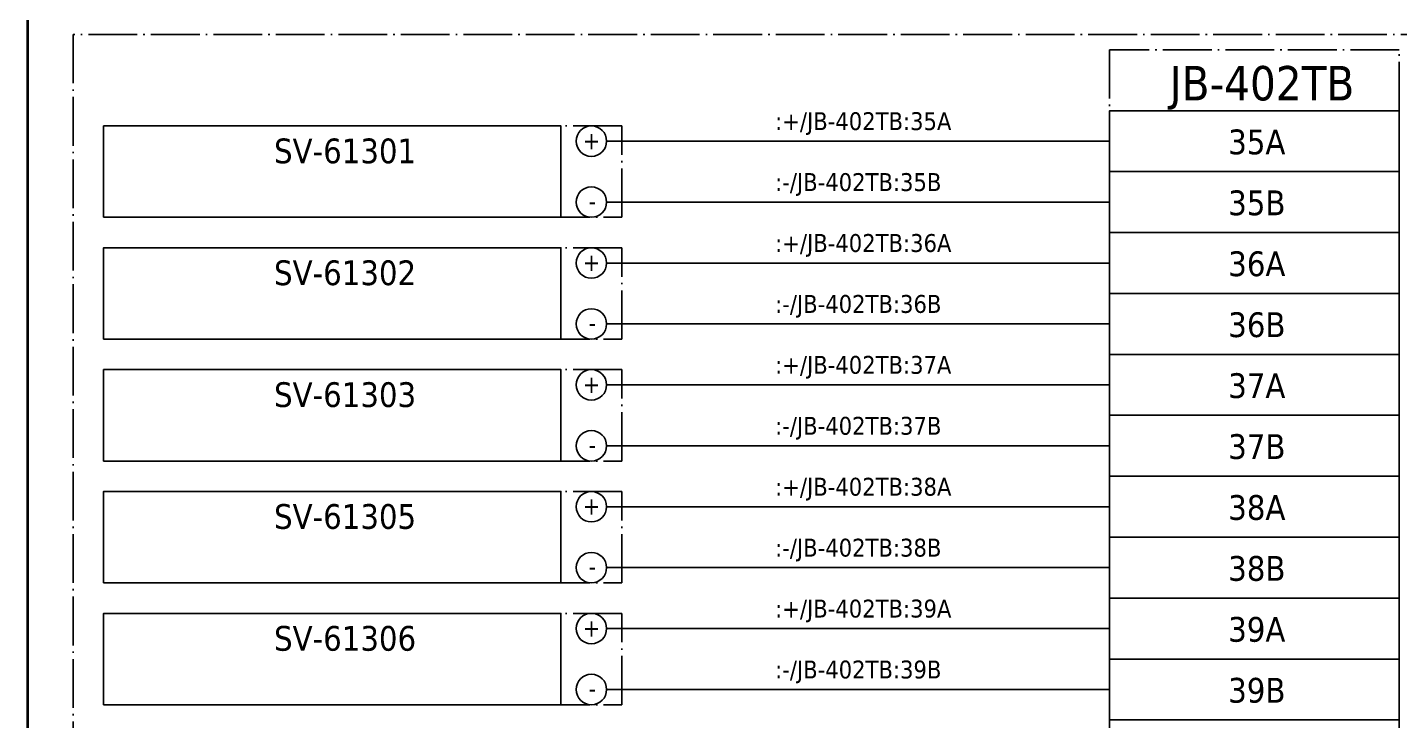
# Model space of a CAD drawing. Header units: millimetres. Extents: x 0 to 1792788, y -13 to 262234.
# Drawn here: x 0 to 90, y 51 to 96.5 of the extents above; entities that cross this region are included whole.
import ezdxf
from ezdxf.enums import TextEntityAlignment as Align

# ---------------------------------------------------------------- set-up
doc = ezdxf.new("R2010")
doc.units = ezdxf.units.MM
doc.linetypes.add('EPL_DASHDOT', pattern=[1, 0.8, -0.1, 0, -0.1])
for name, color, linetype, lineweight in [('EPLAN108', 5, 'Continuous', 35), ('EPLAN201', 7, 'Continuous', 35), ('EPLAN300', 5, 'Continuous', 25), ('EPLAN302', 5, 'Continuous', 25), ('EPLAN305', 5, 'Continuous', 25), ('EPLAN307', 134, 'EPL_DASHDOT', 25), ('EPLAN311', 7, 'Continuous', 25), ('EPLAN400', 5, 'Continuous', 35), ('EPLAN405', 7, 'Continuous', 25), ('EPLAN420', 7, 'Continuous', 35), ('EPLAN421', 5, 'Continuous', 35), ('EPLAN433', 251, 'Continuous', 35), ('EPLAN440', 73, 'Continuous', 35), ('EPLAN451', 7, 'Continuous', 35), ('EPLAN452', 7, 'Continuous', 35), ('EPLAN453', 7, 'Continuous', 35), ('EPLAN500', 7, 'Continuous', 35), ('EPLAN501', 7, 'Continuous', 35), ('EPLAN502', 7, 'Continuous', 35), ('EPLAN503', 7, 'Continuous', 35), ('EPLAN504', 7, 'Continuous', 35)]:
    doc.layers.add(name, color=color, linetype=linetype, lineweight=lineweight)
doc.styles.add('Tahoma', font='')
doc.styles.get('Tahoma').set_extended_font_data('Tahoma')

# ---------------------------------------------------------------- blocks, each defined once
blk = doc.blocks.new('EPLFRAME')
at = {"layer": 'EPLAN201', "linetype": 'Continuous', "lineweight": 35, "ltscale": 4}
blk.add_lwpolyline([(0, 0), (420, 0), (420, 297), (0, 297)], close=True, dxfattribs=at)
at = {"layer": 'EPLAN451', "color": 7, "style": 'Tahoma'}
for tag, p, height in [('14_10014', (101, 12), 2.257), ('14_10015', (185, 12), 2.257), ('14_10011', (101, 5), 2.257), ('14_10013', (332, 5), 1.625), ('14_10151', (73, 1), 1.625), ('14_10300', (415, 1), 1.625)]:
    blk.add_attdef(tag, p, '', height=height, dxfattribs=at)
blk.add_attdef('4_25020', text='', height=1.625, dxfattribs=at).set_placement((413, 1), align=Align.RIGHT)
at = {"layer": 'EPLAN452', "color": 7, "style": 'Tahoma'}
for tag, p, height in [('4_11041', (1, 17), 2.257), ('4_11071[1]', (1, 13), 1.625), ('4_11074[1]', (21, 13), 1.625), ('4_11070[1]', (41, 13), 1.625), ('4_11024', (73, 13), 1.625), ('4_20132_1001', (374, 13), 1.625), ('4_11011', (231, 12), 2.257), ('4_11030', (301, 12), 2.257), ('4_11071[2]', (1, 9), 1.625), ('4_11074[2]', (21, 9), 1.625), ('4_11070[2]', (41, 9), 1.625), ('4_11022', (73, 9), 1.625), ('4_20134_1001', (374, 9), 1.625), ('4_11071[3]', (1, 5), 1.625), ('4_11074[3]', (21, 5), 1.625), ('4_11070[3]', (41, 5), 1.625), ('4_11080', (73, 5), 1.625), ('4_11059', (301, 5), 1.625)]:
    blk.add_attdef(tag, p, '', height=height, dxfattribs=at)
for tag, height, p in [('4_11040', 2.257, (419, 17)), ('4_11000', 1.625, (419, 5)), ('4_11085', 1.625, (141, 1)), ('4_11086', 1.625, (183, 1))]:
    blk.add_attdef(tag, text='', height=height, dxfattribs=at).set_placement(p, align=Align.RIGHT)
at = {"layer": 'EPLAN453', "color": 7, "style": 'Tahoma'}
for tag, p in [('53_19005_1', (21, 293)), ('53_19005', (63, 293)), ('53_19005_8', (105, 293)), ('53_19005_6', (147, 293)), ('53_19005_7', (189, 293)), ('53_19005_9', (231, 293)), ('53_19005_3', (273, 293)), ('53_19005_2', (315, 293)), ('53_19005_4', (357, 293)), ('53_19005_5', (399, 293))]:
    blk.add_attdef(tag, text='', height=1.355, dxfattribs=at).set_placement(p, align=Align.BOTTOM_CENTER)
blk = doc.blocks.new('EPLSYM_LibrarySPECIAL_en_US_Symbol427_Variant5_Placement1_108')
at = {"layer": 'EPLAN421', "color": 5, "style": 'Tahoma'}
for tag, p in [('17_20029[1]', (-0.9525, 3.335)), ('17_20029[2]', (20.0025, 3.335))]:
    blk.add_attdef(tag, text='', height=1.1739, dxfattribs=at).set_placement(p, align=Align.BOTTOM_RIGHT)
at = {"layer": 'EPLAN433', "color": 251, "style": 'Tahoma'}
blk.add_attdef('17_20406_1', text='', height=1.6254, dxfattribs=at).set_placement((0.9525, 1.5875), align=Align.BOTTOM_RIGHT)
blk.add_attdef('17_20406', text='', height=1.6254, dxfattribs=at).set_placement((0.9525, 1.5875), align=Align.BOTTOM_LEFT)
blk = doc.blocks.new('EPLSYM_LibrarySPECIAL_en_US_Symbol427_Variant5_Placement1_109')
at = {"layer": 'EPLAN421', "color": 5, "style": 'Tahoma'}
for tag, p in [('17_20029[1]', (-0.9525, 3.335)), ('17_20029[2]', (20.0025, 3.335))]:
    blk.add_attdef(tag, text='', height=1.1739, dxfattribs=at).set_placement(p, align=Align.BOTTOM_RIGHT)
at = {"layer": 'EPLAN433', "color": 251, "style": 'Tahoma'}
blk.add_attdef('17_20406_1', text='', height=1.6254, dxfattribs=at).set_placement((0.9525, 1.5875), align=Align.BOTTOM_RIGHT)
blk.add_attdef('17_20406', text='', height=1.6254, dxfattribs=at).set_placement((0.9525, 1.5875), align=Align.BOTTOM_LEFT)
blk = doc.blocks.new('EPLSYM_LibrarySPECIAL_en_US_Symbol427_Variant5_Placement1_110')
at = {"layer": 'EPLAN421', "color": 5, "style": 'Tahoma'}
for tag, p in [('17_20029[1]', (-0.9525, 3.335)), ('17_20029[2]', (20.0025, 3.335))]:
    blk.add_attdef(tag, text='', height=1.1739, dxfattribs=at).set_placement(p, align=Align.BOTTOM_RIGHT)
at = {"layer": 'EPLAN433', "color": 251, "style": 'Tahoma'}
blk.add_attdef('17_20406_1', text='', height=1.6254, dxfattribs=at).set_placement((0.9525, 1.5875), align=Align.BOTTOM_RIGHT)
blk.add_attdef('17_20406', text='', height=1.6254, dxfattribs=at).set_placement((0.9525, 1.5875), align=Align.BOTTOM_LEFT)
blk = doc.blocks.new('EPLSYM_LibrarySPECIAL_en_US_Symbol427_Variant5_Placement1_111')
at = {"layer": 'EPLAN421', "color": 5, "style": 'Tahoma'}
for tag, p in [('17_20029[1]', (-0.9525, 3.335)), ('17_20029[2]', (20.0025, 3.335))]:
    blk.add_attdef(tag, text='', height=1.1739, dxfattribs=at).set_placement(p, align=Align.BOTTOM_RIGHT)
at = {"layer": 'EPLAN433', "color": 251, "style": 'Tahoma'}
blk.add_attdef('17_20406_1', text='', height=1.6254, dxfattribs=at).set_placement((0.9525, 1.5875), align=Align.BOTTOM_RIGHT)
blk.add_attdef('17_20406', text='', height=1.6254, dxfattribs=at).set_placement((0.9525, 1.5875), align=Align.BOTTOM_LEFT)
blk = doc.blocks.new('EPLSYM_LibrarySPECIAL_en_US_Symbol427_Variant5_Placement1_112')
at = {"layer": 'EPLAN421', "color": 5, "style": 'Tahoma'}
for tag, p in [('17_20029[1]', (-0.9525, 3.335)), ('17_20029[2]', (20.0025, 3.335))]:
    blk.add_attdef(tag, text='', height=1.1739, dxfattribs=at).set_placement(p, align=Align.BOTTOM_RIGHT)
at = {"layer": 'EPLAN433', "color": 251, "style": 'Tahoma'}
blk.add_attdef('17_20406_1', text='', height=1.6254, dxfattribs=at).set_placement((0.9525, 1.5875), align=Align.BOTTOM_RIGHT)
blk.add_attdef('17_20406', text='', height=1.6254, dxfattribs=at).set_placement((0.9525, 1.5875), align=Align.BOTTOM_LEFT)
blk = doc.blocks.new('EPLSYM_LibrarySPECIAL_en_US_Symbol427_Variant5_Placement1_113')
at = {"layer": 'EPLAN421', "color": 5, "style": 'Tahoma'}
for tag, p in [('17_20029[1]', (-0.9525, 3.335)), ('17_20029[2]', (20.0025, 3.335))]:
    blk.add_attdef(tag, text='', height=1.1739, dxfattribs=at).set_placement(p, align=Align.BOTTOM_RIGHT)
at = {"layer": 'EPLAN433', "color": 251, "style": 'Tahoma'}
blk.add_attdef('17_20406_1', text='', height=1.6254, dxfattribs=at).set_placement((0.9525, 1.5875), align=Align.BOTTOM_RIGHT)
blk.add_attdef('17_20406', text='', height=1.6254, dxfattribs=at).set_placement((0.9525, 1.5875), align=Align.BOTTOM_LEFT)
blk = doc.blocks.new('EPLSYM_LibrarySPECIAL_en_US_Symbol427_Variant5_Placement1_114')
at = {"layer": 'EPLAN421', "color": 5, "style": 'Tahoma'}
for tag, p in [('17_20029[1]', (-0.9525, 3.335)), ('17_20029[2]', (20.0025, 3.335))]:
    blk.add_attdef(tag, text='', height=1.1739, dxfattribs=at).set_placement(p, align=Align.BOTTOM_RIGHT)
at = {"layer": 'EPLAN433', "color": 251, "style": 'Tahoma'}
blk.add_attdef('17_20406_1', text='', height=1.6254, dxfattribs=at).set_placement((0.9525, 1.5875), align=Align.BOTTOM_RIGHT)
blk.add_attdef('17_20406', text='', height=1.6254, dxfattribs=at).set_placement((0.9525, 1.5875), align=Align.BOTTOM_LEFT)
blk = doc.blocks.new('EPLSYM_LibrarySPECIAL_en_US_Symbol427_Variant5_Placement1_115')
at = {"layer": 'EPLAN421', "color": 5, "style": 'Tahoma'}
for tag, p in [('17_20029[1]', (-0.9525, 3.335)), ('17_20029[2]', (20.0025, 3.335))]:
    blk.add_attdef(tag, text='', height=1.1739, dxfattribs=at).set_placement(p, align=Align.BOTTOM_RIGHT)
at = {"layer": 'EPLAN433', "color": 251, "style": 'Tahoma'}
blk.add_attdef('17_20406_1', text='', height=1.6254, dxfattribs=at).set_placement((0.9525, 1.5875), align=Align.BOTTOM_RIGHT)
blk.add_attdef('17_20406', text='', height=1.6254, dxfattribs=at).set_placement((0.9525, 1.5875), align=Align.BOTTOM_LEFT)
blk = doc.blocks.new('EPLSYM_LibrarySPECIAL_en_US_Symbol427_Variant5_Placement1_124')
at = {"layer": 'EPLAN421', "color": 5, "style": 'Tahoma'}
for tag, p in [('17_20029[1]', (-0.9525, 3.335)), ('17_20029[2]', (20.0025, 3.335))]:
    blk.add_attdef(tag, text='', height=1.1739, dxfattribs=at).set_placement(p, align=Align.BOTTOM_RIGHT)
at = {"layer": 'EPLAN433', "color": 251, "style": 'Tahoma'}
blk.add_attdef('17_20406_1', text='', height=1.6254, dxfattribs=at).set_placement((0.9525, 1.5875), align=Align.BOTTOM_RIGHT)
blk.add_attdef('17_20406', text='', height=1.6254, dxfattribs=at).set_placement((0.9525, 1.5875), align=Align.BOTTOM_LEFT)
blk = doc.blocks.new('EPLSYM_LibrarySPECIAL_en_US_Symbol427_Variant5_Placement1_125')
at = {"layer": 'EPLAN421', "color": 5, "style": 'Tahoma'}
for tag, p in [('17_20029[1]', (-0.9525, 3.335)), ('17_20029[2]', (20.0025, 3.335))]:
    blk.add_attdef(tag, text='', height=1.1739, dxfattribs=at).set_placement(p, align=Align.BOTTOM_RIGHT)
at = {"layer": 'EPLAN433', "color": 251, "style": 'Tahoma'}
blk.add_attdef('17_20406_1', text='', height=1.6254, dxfattribs=at).set_placement((0.9525, 1.5875), align=Align.BOTTOM_RIGHT)
blk.add_attdef('17_20406', text='', height=1.6254, dxfattribs=at).set_placement((0.9525, 1.5875), align=Align.BOTTOM_LEFT)
blk = doc.blocks.new('EPLSYM_LibrarySPECIAL_Symbol17_Variant3_Placement1')
at = {"layer": 'EPLAN302', "lineweight": 25, "ltscale": 4}
blk.add_line((4, 0), (1, 0), dxfattribs=at)
blk.add_circle((0, 0), 1, dxfattribs=at)
at = {"layer": 'EPLAN420', "color": 7, "style": 'Tahoma'}
blk.add_attdef('17_20036', text='', height=1.6254, dxfattribs=at).set_placement((-1.5, -0.16254), align=Align.MIDDLE_RIGHT)
at = {"layer": 'EPLAN421', "color": 5, "style": 'Tahoma'}
blk.add_attdef('17_20039', text='', height=1.1739, dxfattribs=at).set_placement((3, 1), align=Align.BOTTOM_RIGHT)
blk = doc.blocks.new('EPLSYM_LibrarySPECIAL_Symbol0_Variant0_Placement1_54')
at = {"layer": 'EPLAN305', "lineweight": 25, "ltscale": 4}
blk.add_lwpolyline([(0, -6), (30, -6), (30, 0), (0, 0)], close=True, dxfattribs=at)
at = {"layer": 'EPLAN440', "color": 73, "style": 'Tahoma'}
blk.add_attdef('17_20300', text='', height=1.6254, dxfattribs=at).set_placement((-1.5, -4.57508), align=Align.TOP_RIGHT)
at = {"layer": 'EPLAN500', "color": 7, "style": 'Tahoma'}
blk.add_attdef('17_20027', text='', height=1.6254, dxfattribs=at).set_placement((-1.5, -7.27508), align=Align.TOP_RIGHT)
at = {"layer": 'EPLAN501', "color": 7, "style": 'Tahoma'}
blk.add_attdef('17_20011', text='', height=1.6254, dxfattribs=at).set_placement((-1.5, -12.67508), align=Align.TOP_RIGHT)
at = {"layer": 'EPLAN502', "color": 7, "style": 'Tahoma'}
blk.add_attdef('17_20025', text='', height=1.6254, dxfattribs=at).set_placement((-1.5, -15.37508), align=Align.TOP_RIGHT)
at = {"layer": 'EPLAN503', "color": 7, "style": 'Tahoma'}
blk.add_attdef('17_20024', text='', height=1.6254, dxfattribs=at).set_placement((-1.5, -18.07508), align=Align.TOP_RIGHT)
at = {"layer": 'EPLAN504', "color": 7, "style": 'Tahoma'}
blk.add_attdef('17_20901[1]', text='', height=1.6254, dxfattribs=at).set_placement((-1.5, -9.97508), align=Align.TOP_RIGHT)
blk = doc.blocks.new('EPLSYM_LibrarySPECIAL_Symbol0_Variant0_Placement1_55')
at = {"layer": 'EPLAN305', "lineweight": 25, "ltscale": 4}
blk.add_lwpolyline([(0, -6), (30, -6), (30, 0), (0, 0)], close=True, dxfattribs=at)
at = {"layer": 'EPLAN440', "color": 73, "style": 'Tahoma'}
blk.add_attdef('17_20300', text='', height=1.6254, dxfattribs=at).set_placement((-1.5, -4.57508), align=Align.TOP_RIGHT)
at = {"layer": 'EPLAN500', "color": 7, "style": 'Tahoma'}
blk.add_attdef('17_20027', text='', height=1.6254, dxfattribs=at).set_placement((-1.5, -7.27508), align=Align.TOP_RIGHT)
at = {"layer": 'EPLAN501', "color": 7, "style": 'Tahoma'}
blk.add_attdef('17_20011', text='', height=1.6254, dxfattribs=at).set_placement((-1.5, -12.67508), align=Align.TOP_RIGHT)
at = {"layer": 'EPLAN502', "color": 7, "style": 'Tahoma'}
blk.add_attdef('17_20025', text='', height=1.6254, dxfattribs=at).set_placement((-1.5, -15.37508), align=Align.TOP_RIGHT)
at = {"layer": 'EPLAN503', "color": 7, "style": 'Tahoma'}
blk.add_attdef('17_20024', text='', height=1.6254, dxfattribs=at).set_placement((-1.5, -18.07508), align=Align.TOP_RIGHT)
at = {"layer": 'EPLAN504', "color": 7, "style": 'Tahoma'}
blk.add_attdef('17_20901[1]', text='', height=1.6254, dxfattribs=at).set_placement((-1.5, -9.97508), align=Align.TOP_RIGHT)
blk = doc.blocks.new('EPLSYM_LibrarySPECIAL_Symbol0_Variant0_Placement1_56')
at = {"layer": 'EPLAN305', "lineweight": 25, "ltscale": 4}
blk.add_lwpolyline([(0, -6), (30, -6), (30, 0), (0, 0)], close=True, dxfattribs=at)
at = {"layer": 'EPLAN440', "color": 73, "style": 'Tahoma'}
blk.add_attdef('17_20300', text='', height=1.6254, dxfattribs=at).set_placement((-1.5, -4.57508), align=Align.TOP_RIGHT)
at = {"layer": 'EPLAN500', "color": 7, "style": 'Tahoma'}
blk.add_attdef('17_20027', text='', height=1.6254, dxfattribs=at).set_placement((-1.5, -7.27508), align=Align.TOP_RIGHT)
at = {"layer": 'EPLAN501', "color": 7, "style": 'Tahoma'}
blk.add_attdef('17_20011', text='', height=1.6254, dxfattribs=at).set_placement((-1.5, -12.67508), align=Align.TOP_RIGHT)
at = {"layer": 'EPLAN502', "color": 7, "style": 'Tahoma'}
blk.add_attdef('17_20025', text='', height=1.6254, dxfattribs=at).set_placement((-1.5, -15.37508), align=Align.TOP_RIGHT)
at = {"layer": 'EPLAN503', "color": 7, "style": 'Tahoma'}
blk.add_attdef('17_20024', text='', height=1.6254, dxfattribs=at).set_placement((-1.5, -18.07508), align=Align.TOP_RIGHT)
at = {"layer": 'EPLAN504', "color": 7, "style": 'Tahoma'}
blk.add_attdef('17_20901[1]', text='', height=1.6254, dxfattribs=at).set_placement((-1.5, -9.97508), align=Align.TOP_RIGHT)
blk = doc.blocks.new('EPLSYM_LibrarySPECIAL_Symbol0_Variant0_Placement1_57')
at = {"layer": 'EPLAN305', "lineweight": 25, "ltscale": 4}
blk.add_lwpolyline([(0, -6), (30, -6), (30, 0), (0, 0)], close=True, dxfattribs=at)
at = {"layer": 'EPLAN440', "color": 73, "style": 'Tahoma'}
blk.add_attdef('17_20300', text='', height=1.6254, dxfattribs=at).set_placement((-1.5, -4.57508), align=Align.TOP_RIGHT)
at = {"layer": 'EPLAN500', "color": 7, "style": 'Tahoma'}
blk.add_attdef('17_20027', text='', height=1.6254, dxfattribs=at).set_placement((-1.5, -7.27508), align=Align.TOP_RIGHT)
at = {"layer": 'EPLAN501', "color": 7, "style": 'Tahoma'}
blk.add_attdef('17_20011', text='', height=1.6254, dxfattribs=at).set_placement((-1.5, -12.67508), align=Align.TOP_RIGHT)
at = {"layer": 'EPLAN502', "color": 7, "style": 'Tahoma'}
blk.add_attdef('17_20025', text='', height=1.6254, dxfattribs=at).set_placement((-1.5, -15.37508), align=Align.TOP_RIGHT)
at = {"layer": 'EPLAN503', "color": 7, "style": 'Tahoma'}
blk.add_attdef('17_20024', text='', height=1.6254, dxfattribs=at).set_placement((-1.5, -18.07508), align=Align.TOP_RIGHT)
at = {"layer": 'EPLAN504', "color": 7, "style": 'Tahoma'}
blk.add_attdef('17_20901[1]', text='', height=1.6254, dxfattribs=at).set_placement((-1.5, -9.97508), align=Align.TOP_RIGHT)
blk = doc.blocks.new('EPLSYM_LibrarySPECIAL_Symbol0_Variant0_Placement1_58')
at = {"layer": 'EPLAN305', "lineweight": 25, "ltscale": 4}
blk.add_lwpolyline([(0, -6), (30, -6), (30, 0), (0, 0)], close=True, dxfattribs=at)
at = {"layer": 'EPLAN440', "color": 73, "style": 'Tahoma'}
blk.add_attdef('17_20300', text='', height=1.6254, dxfattribs=at).set_placement((-1.5, -4.57508), align=Align.TOP_RIGHT)
at = {"layer": 'EPLAN500', "color": 7, "style": 'Tahoma'}
blk.add_attdef('17_20027', text='', height=1.6254, dxfattribs=at).set_placement((-1.5, -7.27508), align=Align.TOP_RIGHT)
at = {"layer": 'EPLAN501', "color": 7, "style": 'Tahoma'}
blk.add_attdef('17_20011', text='', height=1.6254, dxfattribs=at).set_placement((-1.5, -12.67508), align=Align.TOP_RIGHT)
at = {"layer": 'EPLAN502', "color": 7, "style": 'Tahoma'}
blk.add_attdef('17_20025', text='', height=1.6254, dxfattribs=at).set_placement((-1.5, -15.37508), align=Align.TOP_RIGHT)
at = {"layer": 'EPLAN503', "color": 7, "style": 'Tahoma'}
blk.add_attdef('17_20024', text='', height=1.6254, dxfattribs=at).set_placement((-1.5, -18.07508), align=Align.TOP_RIGHT)
at = {"layer": 'EPLAN504', "color": 7, "style": 'Tahoma'}
blk.add_attdef('17_20901[1]', text='', height=1.6254, dxfattribs=at).set_placement((-1.5, -9.97508), align=Align.TOP_RIGHT)
blk = doc.blocks.new('EPLSYM_LibrarySPECIAL_Symbol308_Variant0_Placement0')
at = {"layer": 'EPLAN405', "color": 7, "style": 'Tahoma'}
for tag, p in [('17_31011', (1.5, 6.35)), ('17_31002', (1.5, 0.5))]:
    blk.add_attdef(tag, text='', height=1.174, dxfattribs=at).set_placement(p, align=Align.BOTTOM_LEFT)
for tag, p in [('17_31004', (1.5, 4.4)), ('17_31003', (1.5, 2.45))]:
    blk.add_attdef(tag, p, '', height=1.174, dxfattribs=at)
blk = doc.blocks.new('EPLSYM_LibrarySPECIAL_Symbol2_Variant0_Placement1_56')
at = {"layer": 'EPLAN307', "lineweight": 25, "ltscale": 4}
blk.add_lwpolyline([(0, -6), (34, -6), (34, 0), (0, 0)], close=True, dxfattribs=at)
at = {"layer": 'EPLAN400', "color": 5, "style": 'Tahoma'}
blk.add_attdef('88_20010', text='', height=2.2575, dxfattribs=at).set_placement((-1.5, -0.9515), align=Align.TOP_RIGHT)
at = {"layer": 'EPLAN500', "color": 7, "style": 'Tahoma'}
blk.add_attdef('88_20027', text='', height=1.6254, dxfattribs=at).set_placement((-1.5, -4.57508), align=Align.TOP_RIGHT)
at = {"layer": 'EPLAN501', "color": 7, "style": 'Tahoma'}
blk.add_attdef('88_20011', text='', height=1.6254, dxfattribs=at).set_placement((-1.5, -9.97508), align=Align.TOP_RIGHT)
at = {"layer": 'EPLAN502', "color": 7, "style": 'Tahoma'}
blk.add_attdef('88_20025', text='', height=1.6254, dxfattribs=at).set_placement((-1.5, -12.67508), align=Align.TOP_RIGHT)
at = {"layer": 'EPLAN503', "color": 7, "style": 'Tahoma'}
blk.add_attdef('88_20024', text='', height=1.6254, dxfattribs=at).set_placement((-1.5, -15.37508), align=Align.TOP_RIGHT)
at = {"layer": 'EPLAN504', "color": 7, "style": 'Tahoma'}
blk.add_attdef('88_20901[1]', text='', height=1.6254, dxfattribs=at).set_placement((-1.5, -7.27508), align=Align.TOP_RIGHT)
blk = doc.blocks.new('EPLSYM_LibrarySPECIAL_Symbol2_Variant0_Placement1_57')
at = {"layer": 'EPLAN307', "lineweight": 25, "ltscale": 4}
blk.add_lwpolyline([(0, -6), (34, -6), (34, 0), (0, 0)], close=True, dxfattribs=at)
at = {"layer": 'EPLAN400', "color": 5, "style": 'Tahoma'}
blk.add_attdef('88_20010', text='', height=2.2575, dxfattribs=at).set_placement((-1.5, -0.9515), align=Align.TOP_RIGHT)
at = {"layer": 'EPLAN500', "color": 7, "style": 'Tahoma'}
blk.add_attdef('88_20027', text='', height=1.6254, dxfattribs=at).set_placement((-1.5, -4.57508), align=Align.TOP_RIGHT)
at = {"layer": 'EPLAN501', "color": 7, "style": 'Tahoma'}
blk.add_attdef('88_20011', text='', height=1.6254, dxfattribs=at).set_placement((-1.5, -9.97508), align=Align.TOP_RIGHT)
at = {"layer": 'EPLAN502', "color": 7, "style": 'Tahoma'}
blk.add_attdef('88_20025', text='', height=1.6254, dxfattribs=at).set_placement((-1.5, -12.67508), align=Align.TOP_RIGHT)
at = {"layer": 'EPLAN503', "color": 7, "style": 'Tahoma'}
blk.add_attdef('88_20024', text='', height=1.6254, dxfattribs=at).set_placement((-1.5, -15.37508), align=Align.TOP_RIGHT)
at = {"layer": 'EPLAN504', "color": 7, "style": 'Tahoma'}
blk.add_attdef('88_20901[1]', text='', height=1.6254, dxfattribs=at).set_placement((-1.5, -7.27508), align=Align.TOP_RIGHT)
blk = doc.blocks.new('EPLSYM_LibrarySPECIAL_Symbol2_Variant0_Placement1_58')
at = {"layer": 'EPLAN307', "lineweight": 25, "ltscale": 4}
blk.add_lwpolyline([(0, -6), (34, -6), (34, 0), (0, 0)], close=True, dxfattribs=at)
at = {"layer": 'EPLAN400', "color": 5, "style": 'Tahoma'}
blk.add_attdef('88_20010', text='', height=2.2575, dxfattribs=at).set_placement((-1.5, -0.9515), align=Align.TOP_RIGHT)
at = {"layer": 'EPLAN500', "color": 7, "style": 'Tahoma'}
blk.add_attdef('88_20027', text='', height=1.6254, dxfattribs=at).set_placement((-1.5, -4.57508), align=Align.TOP_RIGHT)
at = {"layer": 'EPLAN501', "color": 7, "style": 'Tahoma'}
blk.add_attdef('88_20011', text='', height=1.6254, dxfattribs=at).set_placement((-1.5, -9.97508), align=Align.TOP_RIGHT)
at = {"layer": 'EPLAN502', "color": 7, "style": 'Tahoma'}
blk.add_attdef('88_20025', text='', height=1.6254, dxfattribs=at).set_placement((-1.5, -12.67508), align=Align.TOP_RIGHT)
at = {"layer": 'EPLAN503', "color": 7, "style": 'Tahoma'}
blk.add_attdef('88_20024', text='', height=1.6254, dxfattribs=at).set_placement((-1.5, -15.37508), align=Align.TOP_RIGHT)
at = {"layer": 'EPLAN504', "color": 7, "style": 'Tahoma'}
blk.add_attdef('88_20901[1]', text='', height=1.6254, dxfattribs=at).set_placement((-1.5, -7.27508), align=Align.TOP_RIGHT)
blk = doc.blocks.new('EPLSYM_LibrarySPECIAL_Symbol2_Variant0_Placement1_59')
at = {"layer": 'EPLAN307', "lineweight": 25, "ltscale": 4}
blk.add_lwpolyline([(0, -6), (34, -6), (34, 0), (0, 0)], close=True, dxfattribs=at)
at = {"layer": 'EPLAN400', "color": 5, "style": 'Tahoma'}
blk.add_attdef('88_20010', text='', height=2.2575, dxfattribs=at).set_placement((-1.5, -0.9515), align=Align.TOP_RIGHT)
at = {"layer": 'EPLAN500', "color": 7, "style": 'Tahoma'}
blk.add_attdef('88_20027', text='', height=1.6254, dxfattribs=at).set_placement((-1.5, -4.57508), align=Align.TOP_RIGHT)
at = {"layer": 'EPLAN501', "color": 7, "style": 'Tahoma'}
blk.add_attdef('88_20011', text='', height=1.6254, dxfattribs=at).set_placement((-1.5, -9.97508), align=Align.TOP_RIGHT)
at = {"layer": 'EPLAN502', "color": 7, "style": 'Tahoma'}
blk.add_attdef('88_20025', text='', height=1.6254, dxfattribs=at).set_placement((-1.5, -12.67508), align=Align.TOP_RIGHT)
at = {"layer": 'EPLAN503', "color": 7, "style": 'Tahoma'}
blk.add_attdef('88_20024', text='', height=1.6254, dxfattribs=at).set_placement((-1.5, -15.37508), align=Align.TOP_RIGHT)
at = {"layer": 'EPLAN504', "color": 7, "style": 'Tahoma'}
blk.add_attdef('88_20901[1]', text='', height=1.6254, dxfattribs=at).set_placement((-1.5, -7.27508), align=Align.TOP_RIGHT)
blk = doc.blocks.new('EPLSYM_LibrarySPECIAL_Symbol2_Variant0_Placement1_60')
at = {"layer": 'EPLAN307', "lineweight": 25, "ltscale": 4}
blk.add_lwpolyline([(0, -6), (34, -6), (34, 0), (0, 0)], close=True, dxfattribs=at)
at = {"layer": 'EPLAN400', "color": 5, "style": 'Tahoma'}
blk.add_attdef('88_20010', text='', height=2.2575, dxfattribs=at).set_placement((-1.5, -0.9515), align=Align.TOP_RIGHT)
at = {"layer": 'EPLAN500', "color": 7, "style": 'Tahoma'}
blk.add_attdef('88_20027', text='', height=1.6254, dxfattribs=at).set_placement((-1.5, -4.57508), align=Align.TOP_RIGHT)
at = {"layer": 'EPLAN501', "color": 7, "style": 'Tahoma'}
blk.add_attdef('88_20011', text='', height=1.6254, dxfattribs=at).set_placement((-1.5, -9.97508), align=Align.TOP_RIGHT)
at = {"layer": 'EPLAN502', "color": 7, "style": 'Tahoma'}
blk.add_attdef('88_20025', text='', height=1.6254, dxfattribs=at).set_placement((-1.5, -12.67508), align=Align.TOP_RIGHT)
at = {"layer": 'EPLAN503', "color": 7, "style": 'Tahoma'}
blk.add_attdef('88_20024', text='', height=1.6254, dxfattribs=at).set_placement((-1.5, -15.37508), align=Align.TOP_RIGHT)
at = {"layer": 'EPLAN504', "color": 7, "style": 'Tahoma'}
blk.add_attdef('88_20901[1]', text='', height=1.6254, dxfattribs=at).set_placement((-1.5, -7.27508), align=Align.TOP_RIGHT)
blk = doc.blocks.new('EPLSYM_LibrarySPECIAL_Symbol2_Variant0_Placement1_65')
at = {"layer": 'EPLAN307', "lineweight": 25, "ltscale": 4}
blk.add_lwpolyline([(0, -78), (119, -78), (119, 0), (0, 0)], close=True, dxfattribs=at)
at = {"layer": 'EPLAN400', "color": 5, "style": 'Tahoma'}
blk.add_attdef('88_20010', text='', height=2.2575, dxfattribs=at).set_placement((-1.5, -0.9515), align=Align.TOP_RIGHT)
at = {"layer": 'EPLAN500', "color": 7, "style": 'Tahoma'}
blk.add_attdef('88_20027', text='', height=1.6254, dxfattribs=at).set_placement((-1.5, -4.57508), align=Align.TOP_RIGHT)
at = {"layer": 'EPLAN501', "color": 7, "style": 'Tahoma'}
blk.add_attdef('88_20011', text='', height=1.6254, dxfattribs=at).set_placement((-1.5, -9.97508), align=Align.TOP_RIGHT)
at = {"layer": 'EPLAN502', "color": 7, "style": 'Tahoma'}
blk.add_attdef('88_20025', text='', height=1.6254, dxfattribs=at).set_placement((-1.5, -12.67508), align=Align.TOP_RIGHT)
at = {"layer": 'EPLAN503', "color": 7, "style": 'Tahoma'}
blk.add_attdef('88_20024', text='', height=1.6254, dxfattribs=at).set_placement((-1.5, -15.37508), align=Align.TOP_RIGHT)
at = {"layer": 'EPLAN504', "color": 7, "style": 'Tahoma'}
blk.add_attdef('88_20901[1]', text='', height=1.6254, dxfattribs=at).set_placement((-1.5, -7.27508), align=Align.TOP_RIGHT)

msp = doc.modelspace()

# ---------------------------------------------------------------- linework, layer by layer
at = {"layer": 'EPLAN300', "lineweight": 25, "ltscale": 4}
for points in [[(71, 87), (90, 87), (90, 91), (71, 91)], [(71, 83), (90, 83), (90, 87), (71, 87)], [(71, 79), (90, 79), (90, 83), (71, 83)], [(71, 75), (90, 75), (90, 79), (71, 79)], [(71, 71), (90, 71), (90, 75), (71, 75)], [(71, 67), (90, 67), (90, 71), (71, 71)], [(71, 63), (90, 63), (90, 67), (71, 67)], [(71, 59), (90, 59), (90, 63), (71, 63)], [(71, 55), (90, 55), (90, 59), (71, 59)], [(71, 51), (90, 51), (90, 55), (71, 55)], [(71, 47), (90, 47), (90, 51), (71, 51)]]:
    msp.add_lwpolyline(points, close=True, dxfattribs=at)
at = {"layer": 'EPLAN307', "lineweight": 25, "ltscale": 4}
msp.add_lwpolyline([(71, 91), (90, 91), (90, 95), (71, 95)], close=True, dxfattribs=at)
at = {"layer": 'EPLAN311', "ltscale": 4}
for p, q in [((71, 89), (39, 89)), ((71, 85), (39, 85)), ((71, 81), (39, 81)), ((71, 77), (39, 77)), ((71, 73), (39, 73)), ((71, 69), (39, 69)), ((71, 65), (39, 65)), ((71, 61), (39, 61)), ((71, 57), (39, 57)), ((71, 53), (39, 53))]:
    msp.add_line(p, q, dxfattribs=at)

# ---------------------------------------------------------------- block references
for name, p in [('EPLFRAME', (0, 0)), ('EPLSYM_LibrarySPECIAL_Symbol2_Variant0_Placement1_65', (3, 96)), ('EPLSYM_LibrarySPECIAL_Symbol2_Variant0_Placement1_56', (5, 90)), ('EPLSYM_LibrarySPECIAL_Symbol2_Variant0_Placement1_57', (5, 82)), ('EPLSYM_LibrarySPECIAL_Symbol2_Variant0_Placement1_58', (5, 74)), ('EPLSYM_LibrarySPECIAL_Symbol2_Variant0_Placement1_59', (5, 66)), ('EPLSYM_LibrarySPECIAL_Symbol2_Variant0_Placement1_60', (5, 58))]:
    msp.add_blockref(name, p)
ref = msp.add_blockref('EPLSYM_LibrarySPECIAL_Symbol308_Variant0_Placement0', (49, 89))
ref.add_attrib('17_31011', ':+/JB-402TB:35A', dxfattribs={"layer": 'EPLAN405', "color": 7, "height": 1.1739, "style": 'Tahoma'}).set_placement((49.055, 89.374), align=Align.BOTTOM_LEFT)
ref = msp.add_blockref('EPLSYM_LibrarySPECIAL_Symbol0_Variant0_Placement1_54', (5, 90))
ref.add_attrib('17_20011', 'SV-61301', dxfattribs={"layer": 'EPLAN501', "color": 7, "height": 1.6254, "style": 'Tahoma'}).set_placement((25.501, 89.172), align=Align.TOP_RIGHT)
ref = msp.add_blockref('EPLSYM_LibrarySPECIAL_Symbol17_Variant3_Placement1', (37, 89))
ref.add_attrib('17_20039', '+', dxfattribs={"layer": 'EPLAN421', "color": 5, "height": 1.174, "style": 'Tahoma'}).set_placement((37.591, 88.117), align=Align.BOTTOM_RIGHT)
ref = msp.add_blockref('EPLSYM_LibrarySPECIAL_en_US_Symbol427_Variant5_Placement1_108', (71, 89))
ref.add_attrib('17_20011', '35A', dxfattribs={"layer": 'EPLAN501', "color": 7, "height": 1.6254, "style": 'Tahoma'}).set_placement((80.661, 87.65), align=Align.BOTTOM_CENTER)
ref = msp.add_blockref('EPLSYM_LibrarySPECIAL_Symbol308_Variant0_Placement0', (49, 85))
ref.add_attrib('17_31011', ':-/JB-402TB:35B', dxfattribs={"layer": 'EPLAN405', "color": 7, "height": 1.1739, "style": 'Tahoma'}).set_placement((49.055, 85.374), align=Align.BOTTOM_LEFT)
ref = msp.add_blockref('EPLSYM_LibrarySPECIAL_Symbol17_Variant3_Placement1', (37, 85))
ref.add_attrib('17_20039', '-', dxfattribs={"layer": 'EPLAN421', "color": 5, "height": 1.174, "style": 'Tahoma'}).set_placement((37.316, 84.132), align=Align.BOTTOM_RIGHT)
ref = msp.add_blockref('EPLSYM_LibrarySPECIAL_en_US_Symbol427_Variant5_Placement1_109', (71, 85))
ref.add_attrib('17_20011', '35B', dxfattribs={"layer": 'EPLAN501', "color": 7, "height": 1.6254, "style": 'Tahoma'}).set_placement((80.661, 83.65), align=Align.BOTTOM_CENTER)
ref = msp.add_blockref('EPLSYM_LibrarySPECIAL_Symbol308_Variant0_Placement0', (49, 81))
ref.add_attrib('17_31011', ':+/JB-402TB:36A', dxfattribs={"layer": 'EPLAN405', "color": 7, "height": 1.1739, "style": 'Tahoma'}).set_placement((49.055, 81.374), align=Align.BOTTOM_LEFT)
ref = msp.add_blockref('EPLSYM_LibrarySPECIAL_Symbol0_Variant0_Placement1_55', (5, 82))
ref.add_attrib('17_20011', 'SV-61302', dxfattribs={"layer": 'EPLAN501', "color": 7, "height": 1.6254, "style": 'Tahoma'}).set_placement((25.501, 81.172), align=Align.TOP_RIGHT)
ref = msp.add_blockref('EPLSYM_LibrarySPECIAL_Symbol17_Variant3_Placement1', (37, 81))
ref.add_attrib('17_20039', '+', dxfattribs={"layer": 'EPLAN421', "color": 5, "height": 1.174, "style": 'Tahoma'}).set_placement((37.591, 80.117), align=Align.BOTTOM_RIGHT)
ref = msp.add_blockref('EPLSYM_LibrarySPECIAL_en_US_Symbol427_Variant5_Placement1_110', (71, 81))
ref.add_attrib('17_20011', '36A', dxfattribs={"layer": 'EPLAN501', "color": 7, "height": 1.6254, "style": 'Tahoma'}).set_placement((80.661, 79.65), align=Align.BOTTOM_CENTER)
ref = msp.add_blockref('EPLSYM_LibrarySPECIAL_Symbol308_Variant0_Placement0', (49, 77))
ref.add_attrib('17_31011', ':-/JB-402TB:36B', dxfattribs={"layer": 'EPLAN405', "color": 7, "height": 1.1739, "style": 'Tahoma'}).set_placement((49.055, 77.374), align=Align.BOTTOM_LEFT)
ref = msp.add_blockref('EPLSYM_LibrarySPECIAL_Symbol17_Variant3_Placement1', (37, 77))
ref.add_attrib('17_20039', '-', dxfattribs={"layer": 'EPLAN421', "color": 5, "height": 1.174, "style": 'Tahoma'}).set_placement((37.316, 76.132), align=Align.BOTTOM_RIGHT)
ref = msp.add_blockref('EPLSYM_LibrarySPECIAL_en_US_Symbol427_Variant5_Placement1_111', (71, 77))
ref.add_attrib('17_20011', '36B', dxfattribs={"layer": 'EPLAN501', "color": 7, "height": 1.6254, "style": 'Tahoma'}).set_placement((80.661, 75.65), align=Align.BOTTOM_CENTER)
ref = msp.add_blockref('EPLSYM_LibrarySPECIAL_Symbol308_Variant0_Placement0', (49, 73))
ref.add_attrib('17_31011', ':+/JB-402TB:37A', dxfattribs={"layer": 'EPLAN405', "color": 7, "height": 1.1739, "style": 'Tahoma'}).set_placement((49.055, 73.374), align=Align.BOTTOM_LEFT)
ref = msp.add_blockref('EPLSYM_LibrarySPECIAL_Symbol0_Variant0_Placement1_56', (5, 74))
ref.add_attrib('17_20011', 'SV-61303', dxfattribs={"layer": 'EPLAN501', "color": 7, "height": 1.6254, "style": 'Tahoma'}).set_placement((25.501, 73.172), align=Align.TOP_RIGHT)
ref = msp.add_blockref('EPLSYM_LibrarySPECIAL_Symbol17_Variant3_Placement1', (37, 73))
ref.add_attrib('17_20039', '+', dxfattribs={"layer": 'EPLAN421', "color": 5, "height": 1.174, "style": 'Tahoma'}).set_placement((37.591, 72.117), align=Align.BOTTOM_RIGHT)
ref = msp.add_blockref('EPLSYM_LibrarySPECIAL_en_US_Symbol427_Variant5_Placement1_124', (71, 73))
ref.add_attrib('17_20011', '37A', dxfattribs={"layer": 'EPLAN501', "color": 7, "height": 1.6254, "style": 'Tahoma'}).set_placement((80.661, 71.65), align=Align.BOTTOM_CENTER)
ref = msp.add_blockref('EPLSYM_LibrarySPECIAL_Symbol308_Variant0_Placement0', (49, 69))
ref.add_attrib('17_31011', ':-/JB-402TB:37B', dxfattribs={"layer": 'EPLAN405', "color": 7, "height": 1.1739, "style": 'Tahoma'}).set_placement((49.055, 69.374), align=Align.BOTTOM_LEFT)
ref = msp.add_blockref('EPLSYM_LibrarySPECIAL_Symbol17_Variant3_Placement1', (37, 69))
ref.add_attrib('17_20039', '-', dxfattribs={"layer": 'EPLAN421', "color": 5, "height": 1.174, "style": 'Tahoma'}).set_placement((37.316, 68.132), align=Align.BOTTOM_RIGHT)
ref = msp.add_blockref('EPLSYM_LibrarySPECIAL_en_US_Symbol427_Variant5_Placement1_125', (71, 69))
ref.add_attrib('17_20011', '37B', dxfattribs={"layer": 'EPLAN501', "color": 7, "height": 1.6254, "style": 'Tahoma'}).set_placement((80.661, 67.65), align=Align.BOTTOM_CENTER)
ref = msp.add_blockref('EPLSYM_LibrarySPECIAL_Symbol308_Variant0_Placement0', (49, 65))
ref.add_attrib('17_31011', ':+/JB-402TB:38A', dxfattribs={"layer": 'EPLAN405', "color": 7, "height": 1.1739, "style": 'Tahoma'}).set_placement((49.055, 65.374), align=Align.BOTTOM_LEFT)
ref = msp.add_blockref('EPLSYM_LibrarySPECIAL_Symbol0_Variant0_Placement1_57', (5, 66))
ref.add_attrib('17_20011', 'SV-61305', dxfattribs={"layer": 'EPLAN501', "color": 7, "height": 1.6254, "style": 'Tahoma'}).set_placement((25.501, 65.172), align=Align.TOP_RIGHT)
ref = msp.add_blockref('EPLSYM_LibrarySPECIAL_Symbol17_Variant3_Placement1', (37, 65))
ref.add_attrib('17_20039', '+', dxfattribs={"layer": 'EPLAN421', "color": 5, "height": 1.174, "style": 'Tahoma'}).set_placement((37.591, 64.117), align=Align.BOTTOM_RIGHT)
ref = msp.add_blockref('EPLSYM_LibrarySPECIAL_en_US_Symbol427_Variant5_Placement1_112', (71, 65))
ref.add_attrib('17_20011', '38A', dxfattribs={"layer": 'EPLAN501', "color": 7, "height": 1.6254, "style": 'Tahoma'}).set_placement((80.661, 63.65), align=Align.BOTTOM_CENTER)
ref = msp.add_blockref('EPLSYM_LibrarySPECIAL_Symbol308_Variant0_Placement0', (49, 61))
ref.add_attrib('17_31011', ':-/JB-402TB:38B', dxfattribs={"layer": 'EPLAN405', "color": 7, "height": 1.1739, "style": 'Tahoma'}).set_placement((49.055, 61.374), align=Align.BOTTOM_LEFT)
ref = msp.add_blockref('EPLSYM_LibrarySPECIAL_Symbol17_Variant3_Placement1', (37, 61))
ref.add_attrib('17_20039', '-', dxfattribs={"layer": 'EPLAN421', "color": 5, "height": 1.174, "style": 'Tahoma'}).set_placement((37.316, 60.132), align=Align.BOTTOM_RIGHT)
ref = msp.add_blockref('EPLSYM_LibrarySPECIAL_en_US_Symbol427_Variant5_Placement1_113', (71, 61))
ref.add_attrib('17_20011', '38B', dxfattribs={"layer": 'EPLAN501', "color": 7, "height": 1.6254, "style": 'Tahoma'}).set_placement((80.661, 59.65), align=Align.BOTTOM_CENTER)
ref = msp.add_blockref('EPLSYM_LibrarySPECIAL_Symbol308_Variant0_Placement0', (49, 57))
ref.add_attrib('17_31011', ':+/JB-402TB:39A', dxfattribs={"layer": 'EPLAN405', "color": 7, "height": 1.1739, "style": 'Tahoma'}).set_placement((49.055, 57.374), align=Align.BOTTOM_LEFT)
ref = msp.add_blockref('EPLSYM_LibrarySPECIAL_Symbol0_Variant0_Placement1_58', (5, 58))
ref.add_attrib('17_20011', 'SV-61306', dxfattribs={"layer": 'EPLAN501', "color": 7, "height": 1.6254, "style": 'Tahoma'}).set_placement((25.501, 57.172), align=Align.TOP_RIGHT)
ref = msp.add_blockref('EPLSYM_LibrarySPECIAL_Symbol17_Variant3_Placement1', (37, 57))
ref.add_attrib('17_20039', '+', dxfattribs={"layer": 'EPLAN421', "color": 5, "height": 1.174, "style": 'Tahoma'}).set_placement((37.591, 56.117), align=Align.BOTTOM_RIGHT)
ref = msp.add_blockref('EPLSYM_LibrarySPECIAL_en_US_Symbol427_Variant5_Placement1_114', (71, 57))
ref.add_attrib('17_20011', '39A', dxfattribs={"layer": 'EPLAN501', "color": 7, "height": 1.6254, "style": 'Tahoma'}).set_placement((80.661, 55.65), align=Align.BOTTOM_CENTER)
ref = msp.add_blockref('EPLSYM_LibrarySPECIAL_Symbol308_Variant0_Placement0', (49, 53))
ref.add_attrib('17_31011', ':-/JB-402TB:39B', dxfattribs={"layer": 'EPLAN405', "color": 7, "height": 1.1739, "style": 'Tahoma'}).set_placement((49.055, 53.374), align=Align.BOTTOM_LEFT)
ref = msp.add_blockref('EPLSYM_LibrarySPECIAL_Symbol17_Variant3_Placement1', (37, 53))
ref.add_attrib('17_20039', '-', dxfattribs={"layer": 'EPLAN421', "color": 5, "height": 1.174, "style": 'Tahoma'}).set_placement((37.316, 52.132), align=Align.BOTTOM_RIGHT)
ref = msp.add_blockref('EPLSYM_LibrarySPECIAL_en_US_Symbol427_Variant5_Placement1_115', (71, 53))
ref.add_attrib('17_20011', '39B', dxfattribs={"layer": 'EPLAN501', "color": 7, "height": 1.6254, "style": 'Tahoma'}).set_placement((80.661, 51.65), align=Align.BOTTOM_CENTER)

# ---------------------------------------------------------------- texts
at = {"layer": 'EPLAN108', "color": 5, "style": 'Tahoma'}
msp.add_text('JB-402TB', height=2.2575, dxfattribs=at).set_placement((81, 91), align=Align.BOTTOM_CENTER)

doc.saveas('drawing.dxf')
